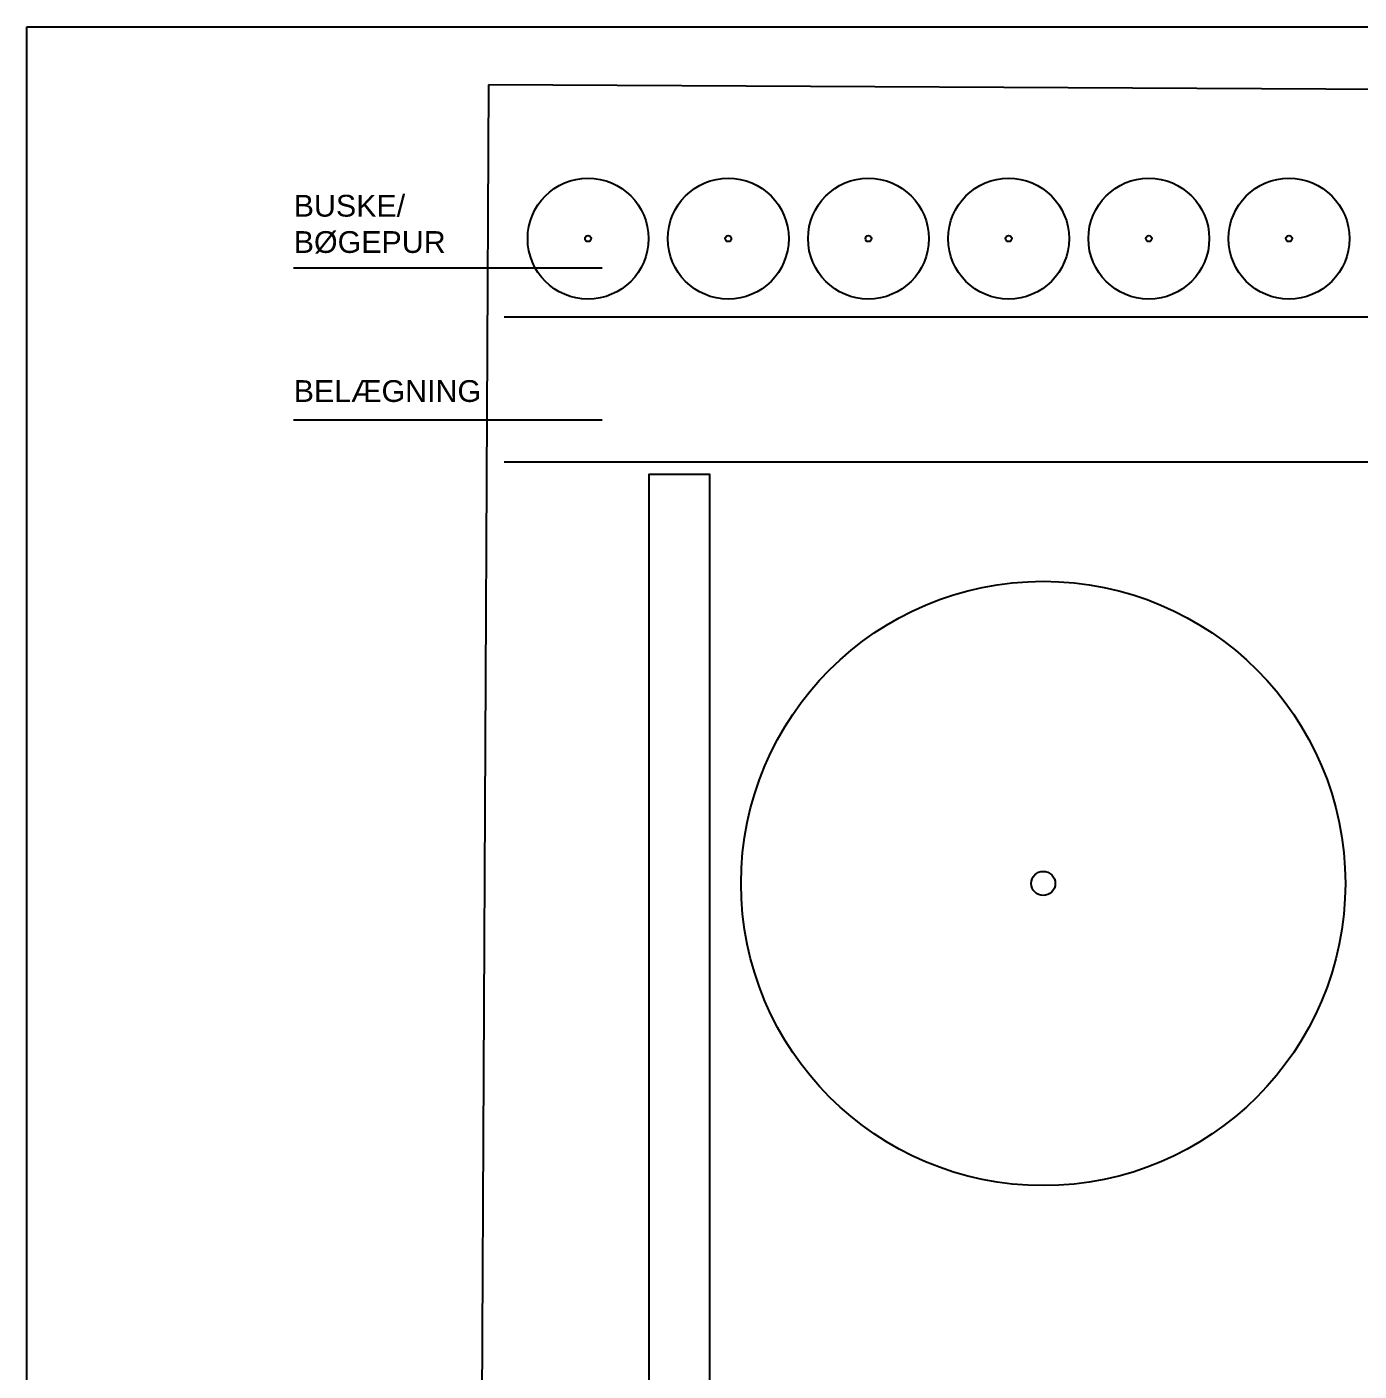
# Model space of a CAD drawing. Header units: millimetres. Extents: x -125028 to 402293, y -1165516 to -1085363.
# Drawn here: x 131830 to 142854, y -1126485 to -1115363 of the extents above; entities that cross this region are included whole.
import ezdxf

# ---------------------------------------------------------------- set-up
doc = ezdxf.new("R2010")
doc.units = ezdxf.units.MM
doc.header["$LTSCALE"] = 100
for name, color, linetype in [('Belægning', 22, 'Continuous'), ('Tekst rum', 161, 'Continuous'), ('Vægge meget let', 8, 'Continuous')]:
    doc.layers.add(name, color=color, linetype=linetype)
doc.layers.add('Haver', color=7, linetype='Continuous', true_color=0x007f00)

msp = doc.modelspace()

# ---------------------------------------------------------------- linework, layer by layer
msp.add_lwpolyline([(131829.6, -1115363), (173829.6, -1115363), (173829.6, -1145363), (131829.6, -1145363), (131829.6, -1115363)])
at = {"layer": 'Belægning'}
for p, q in [((147588.6, -1117765), (135778.6, -1117765)), ((143778.6, -1118965), (135778.6, -1118965))]:
    msp.add_line(p, q, dxfattribs=at)
at = {"layer": 'Haver'}
msp.add_lwpolyline([(142028.6, -1130156), (142628.6, -1130156), (142628.6, -1130656), (141528.6, -1130656), (141528.6, -1128856), (137478.6, -1128856), (137478.6, -1130656), (136978.6, -1130656), (136978.6, -1119065), (137478.6, -1119065), (137478.6, -1128356), (142628.6, -1128356)], dxfattribs=at)
for centre, radius in [((136473.6, -1117115), 500), ((137633.6, -1117115), 500), ((138793.6, -1117115), 500), ((139953.6, -1117115), 500), ((141113.6, -1117115), 500), ((142273.6, -1117115), 500), ((136473.6, -1117115), 25), ((137633.6, -1117115), 25), ((138793.6, -1117115), 25), ((139953.6, -1117115), 25), ((141113.6, -1117115), 25), ((142273.6, -1117115), 25), ((140239.6, -1122450), 2500), ((140239.6, -1122450), 100)]:
    msp.add_circle(centre, radius, dxfattribs=at)
at = {"layer": 'Tekst rum'}
for p, q in [((134035.1, -1117356), (136591.1, -1117356)), ((134035.1, -1118614), (136591.1, -1118614))]:
    msp.add_line(p, q, dxfattribs=at)
at = {"layer": 'Vægge meget let'}
for p, q in [((135648.4, -1115842.9, -21738), (135522.4, -1140941.7, -21738)), ((172700.8, -1116032.6, -21738), (135648.4, -1115842.9, -21738))]:
    msp.add_line(p, q, dxfattribs=at)

# ---------------------------------------------------------------- texts
at = {"layer": 'Tekst rum', "char_height": 180, "attachment_point": 1}
for s, insert in [('{\\fArial|b0|i0|c0|p34;BUSKE/\\PBØGEPUR}', (134037.5, -1116753)), ('{\\fArial|b0|i0|c0|p34;BELÆGNING}', (134037.5, -1118286))]:
    msp.add_mtext_dynamic_manual_height_columns(s, width=1326.673, gutter_width=1, heights=[1445], dxfattribs=dict(at, insert=insert))

doc.saveas('drawing.dxf')
